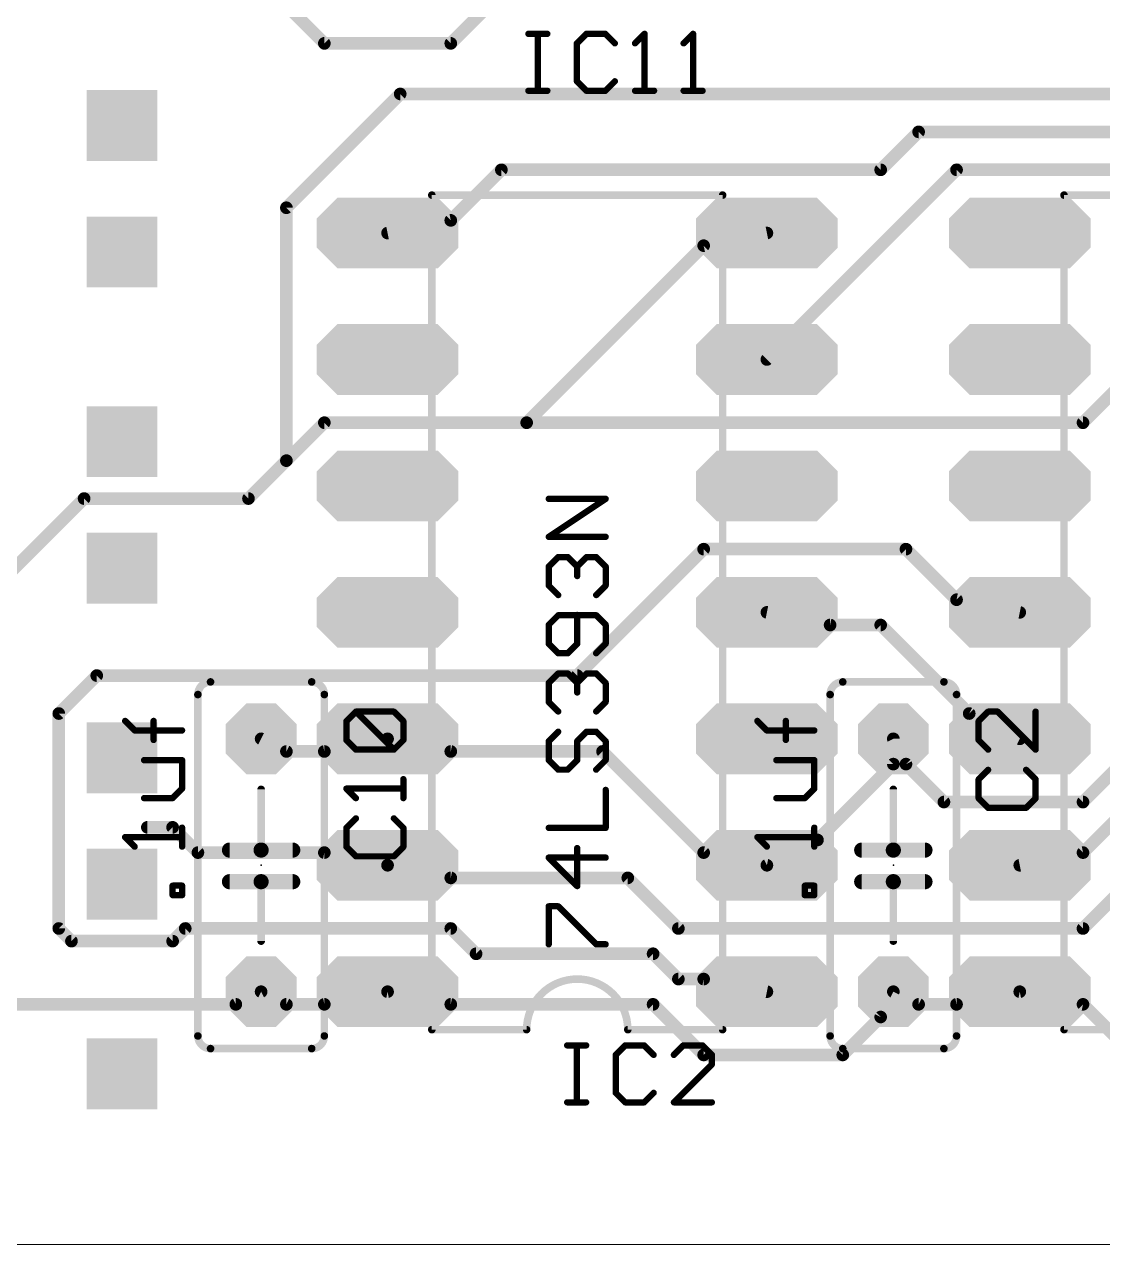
# Model space of a CAD drawing. Extents: x 0 to 127, y -4 to 62.
# Drawn here: x 23.18 to 44.84, y 0 to 24.51 of the extents above; entities that cross this region are included whole.
import ezdxf

# ---------------------------------------------------------------- set-up
doc = ezdxf.new("R2010")
doc.units = 0
for name, color, linetype in [('16', 172, 'CONTINUOUS'), ('17', 92, 'CONTINUOUS'), ('20', 7, 'CONTINUOUS'), ('21', 253, 'CONTINUOUS'), ('23', 7, 'CONTINUOUS'), ('25', 253, 'CONTINUOUS'), ('27', 253, 'CONTINUOUS')]:
    doc.layers.add(name, color=color, linetype=linetype)

# ---------------------------------------------------------------- blocks, each defined once
blk = doc.blocks.new('OCTAGONP')
at = {"const_width": 0.5}
blk.add_lwpolyline([(-0.25, -0.1036), (-0.25, 0.1036), (-0.1036, 0.25), (0.1036, 0.25), (0.25, 0.1036), (0.25, -0.1036), (0.1036, -0.25), (-0.1036, -0.25), (-0.25, -0.1036), (-0.25, 0.1036)], dxfattribs=at)
blk = doc.blocks.new('LONGP100')
at = {"const_width": 0.5}
blk.add_lwpolyline([(-0.75, -0.1036), (-0.75, 0.1036), (-0.6036, 0.25), (0.6036, 0.25), (0.75, 0.1036), (0.75, -0.1036), (0.6036, -0.25), (-0.6036, -0.25), (-0.75, -0.1036), (-0.75, 0.1036)], dxfattribs=at)
blk = doc.blocks.new('SQUAREP')
blk.add_solid([(-0.5, -0.5), (0.5, -0.5), (-0.5, 0.5), (0.5, 0.5)])

msp = doc.modelspace()

# ---------------------------------------------------------------- linework, layer by layer
at = {"layer": '16', "const_width": 0.254}
for points in [[(31.75, 24.13), (32.766, 25.146)], [(28.448, 24.892), (29.21, 24.13)], [(29.21, 24.13), (31.75, 24.13)], [(28.448, 20.828), (30.734, 23.114)], [(30.734, 23.114), (45.974, 23.114)], [(40.386, 21.59), (41.148, 22.352)], [(41.148, 22.352), (59.182, 22.352)], [(31.75, 20.574), (32.766, 21.59)], [(32.766, 21.59), (40.386, 21.59)], [(38.1, 17.78), (41.91, 21.59)], [(41.91, 21.59), (58.928, 21.59)], [(28.448, 15.748), (28.448, 20.828)], [(30.48, 20.32), (31.75, 20.574)], [(36.83, 20.066), (38.1, 20.32)], [(33.274, 16.51), (36.83, 20.066)], [(44.45, 16.51), (45.212, 17.272)], [(28.448, 15.748), (29.21, 16.51)], [(29.21, 16.51), (33.274, 16.51)], [(33.274, 16.51), (44.45, 16.51)], [(27.686, 14.986), (28.448, 15.748)], [(21.844, 12.446), (24.384, 14.986)], [(24.384, 14.986), (27.686, 14.986)], [(34.29, 11.43), (36.83, 13.97)], [(36.83, 13.97), (40.894, 13.97)], [(40.894, 13.97), (41.91, 12.954)], [(41.91, 12.954), (43.18, 12.7)], [(39.37, 12.446), (38.1, 12.7)], [(39.37, 12.446), (40.386, 12.446)], [(40.386, 12.446), (42.164, 10.668)], [(23.876, 10.668), (24.638, 11.43)], [(24.638, 11.43), (34.29, 11.43)], [(44.45, 7.874), (48.006, 11.43)], [(23.876, 6.35), (23.876, 10.668)], [(42.164, 10.668), (43.18, 10.16)], [(28.448, 9.906), (27.94, 10.16)], [(30.48, 10.16), (29.21, 9.906)], [(31.75, 9.906), (30.48, 10.16)], [(40.64, 10.16), (40.64, 9.652)], [(40.894, 9.652), (40.64, 10.16)], [(29.21, 9.906), (28.448, 9.906)], [(34.798, 9.906), (31.75, 9.906)], [(36.83, 7.874), (34.798, 9.906)], [(44.45, 6.35), (48.006, 9.906)], [(40.64, 9.652), (39.116, 8.128)], [(41.656, 8.89), (40.894, 9.652)], [(45.212, 9.652), (44.45, 8.89)], [(44.45, 8.89), (41.656, 8.89)], [(26.162, 8.382), (25.654, 8.382)], [(26.162, 8.382), (26.67, 7.874)], [(39.116, 8.128), (38.1, 7.62)], [(26.67, 7.874), (29.21, 7.874)], [(29.21, 7.874), (30.48, 7.62)], [(38.1, 7.62), (36.83, 7.874)], [(43.18, 7.62), (44.45, 7.874)], [(30.48, 7.62), (31.75, 7.366)], [(31.75, 7.366), (35.306, 7.366)], [(35.306, 7.366), (36.322, 6.35)], [(23.876, 6.35), (24.13, 6.096)], [(26.162, 6.096), (26.416, 6.35)], [(26.416, 6.35), (31.75, 6.35)], [(31.75, 6.35), (32.258, 5.842)], [(36.322, 6.35), (44.45, 6.35)], [(24.13, 6.096), (26.162, 6.096)], [(32.258, 5.842), (35.814, 5.842)], [(35.814, 5.842), (36.322, 5.334)], [(36.322, 5.334), (36.83, 5.334)], [(36.83, 5.334), (38.1, 5.08)], [(27.432, 4.826), (27.94, 5.08)], [(27.94, 5.08), (28.448, 4.826)], [(29.21, 4.826), (30.48, 5.08)], [(30.48, 5.08), (31.75, 4.826)], [(40.386, 4.572), (40.64, 5.08)], [(40.64, 5.08), (41.148, 4.826)], [(41.91, 4.826), (43.18, 5.08)], [(43.18, 5.08), (44.45, 4.826)], [(21.844, 4.826), (27.432, 4.826)], [(28.448, 4.826), (29.21, 4.826)], [(31.75, 4.826), (35.814, 4.826)], [(35.814, 4.826), (36.83, 3.81)], [(41.148, 4.826), (41.91, 4.826)], [(44.45, 4.826), (45.466, 3.81)], [(39.624, 3.81), (40.386, 4.572)], [(36.83, 3.81), (39.624, 3.81)]]:
    msp.add_lwpolyline(points, dxfattribs=at)
at = {"layer": '16', "const_width": 0.127}
for points in [[(29.21, 24.1935, 1), (29.21, 24.0665)], [(29.1651, 24.0851, 1), (29.2549, 24.1749)], [(31.7051, 24.1749, 1), (31.7949, 24.0851)], [(31.75, 24.0665, 1), (31.75, 24.1935)], [(30.734, 23.1775, 1), (30.734, 23.0505)], [(30.7789, 23.0691, 1), (30.6891, 23.1589)], [(41.148, 22.4155, 1), (41.148, 22.2885)], [(41.1929, 22.3071, 1), (41.1031, 22.3969)], [(32.766, 21.6535, 1), (32.766, 21.5265)], [(32.8109, 21.5451, 1), (32.7211, 21.6349)], [(40.3411, 21.6349, 1), (40.4309, 21.5451)], [(40.386, 21.5265, 1), (40.386, 21.6535)], [(41.91, 21.6535, 1), (41.91, 21.5265)], [(41.9549, 21.5451, 1), (41.8651, 21.6349)], [(28.5115, 20.828, 1), (28.3845, 20.828)], [(28.4031, 20.8729, 1), (28.4929, 20.7831)], [(31.7051, 20.6189, 1), (31.7949, 20.5291)], [(31.7625, 20.5117, 1), (31.7375, 20.6363)], [(30.4675, 20.3823, 1), (30.4925, 20.2577)], [(38.1125, 20.2577, 1), (38.0875, 20.3823)], [(36.8175, 20.1283, 1), (36.8425, 20.0037)], [(36.8749, 20.0211, 1), (36.7851, 20.1109)], [(38.0551, 17.8249, 1), (38.1449, 17.7351)], [(29.21, 16.5735, 1), (29.21, 16.4465)], [(29.2549, 16.4651, 1), (29.1651, 16.5549)], [(33.274, 16.5735, 1), (33.274, 16.4465)], [(33.2291, 16.5549, 1), (33.3189, 16.4651)], [(33.274, 16.4465, 1), (33.274, 16.5735)], [(44.4051, 16.5549, 1), (44.4949, 16.4651)], [(44.45, 16.4465, 1), (44.45, 16.5735)], [(28.4031, 15.7929, 1), (28.4929, 15.7031)], [(28.3845, 15.748, 1), (28.5115, 15.748)], [(28.4929, 15.7031, 1), (28.4031, 15.7929)], [(24.384, 15.0495, 1), (24.384, 14.9225)], [(24.4289, 14.9411, 1), (24.3391, 15.0309)], [(27.6411, 15.0309, 1), (27.7309, 14.9411)], [(27.686, 14.9225, 1), (27.686, 15.0495)], [(36.83, 14.0335, 1), (36.83, 13.9065)], [(36.8749, 13.9251, 1), (36.7851, 14.0149)], [(40.9389, 14.0149, 1), (40.8491, 13.9251)], [(40.894, 13.9065, 1), (40.894, 14.0335)], [(41.9225, 13.0163, 1), (41.8975, 12.8917)], [(41.8651, 12.9091, 1), (41.9549, 12.9989)], [(38.1125, 12.7623, 1), (38.0875, 12.6377)], [(43.1675, 12.6377, 1), (43.1925, 12.7623)], [(39.37, 12.5095, 1), (39.37, 12.3825)], [(39.3575, 12.3837, 1), (39.3825, 12.5083)], [(40.4309, 12.4909, 1), (40.3411, 12.4011)], [(40.386, 12.3825, 1), (40.386, 12.5095)], [(24.638, 11.4935, 1), (24.638, 11.3665)], [(24.6829, 11.3851, 1), (24.5931, 11.4749)], [(34.2451, 11.4749, 1), (34.3349, 11.3851)], [(34.29, 11.3665, 1), (34.29, 11.4935)], [(23.9395, 10.668, 1), (23.8125, 10.668)], [(42.1924, 10.7248, 1), (42.1356, 10.6112)], [(23.8311, 10.7129, 1), (23.9209, 10.6231)], [(42.1191, 10.6231, 1), (42.2089, 10.7129)], [(27.9684, 10.2168, 1), (27.9116, 10.1032)], [(30.4925, 10.2223, 1), (30.4675, 10.0977)], [(30.4925, 10.0977, 1), (30.4675, 10.2223)], [(40.7035, 10.16, 1), (40.5765, 10.16)], [(40.6968, 10.1884, 1), (40.5832, 10.1316)], [(43.1516, 10.1032, 1), (43.2084, 10.2168)], [(28.448, 9.9695, 1), (28.448, 9.8425)], [(28.4196, 9.8492, 1), (28.4764, 9.9628)], [(29.1975, 9.9683, 1), (29.2225, 9.8437)], [(29.21, 9.8425, 1), (29.21, 9.9695)], [(31.75, 9.9695, 1), (31.75, 9.8425)], [(31.7375, 9.8437, 1), (31.7625, 9.9683)], [(34.8429, 9.9509, 1), (34.7531, 9.8611)], [(34.798, 9.8425, 1), (34.798, 9.9695)], [(40.5765, 9.652, 1), (40.7035, 9.652)], [(40.6849, 9.6071, 1), (40.5951, 9.6969)], [(40.9389, 9.6969, 1), (40.8491, 9.6071)], [(40.8372, 9.6236, 1), (40.9508, 9.6804)], [(41.656, 8.9535, 1), (41.656, 8.8265)], [(41.6111, 8.8451, 1), (41.7009, 8.9349)], [(44.4051, 8.9349, 1), (44.4949, 8.8451)], [(44.45, 8.8265, 1), (44.45, 8.9535)], [(25.654, 8.4455, 1), (25.654, 8.3185)], [(26.2069, 8.4269, 1), (26.1171, 8.3371)], [(26.162, 8.3185, 1), (26.162, 8.4455)], [(39.0711, 8.1729, 1), (39.1609, 8.0831)], [(39.1444, 8.0712, 1), (39.0876, 8.1848)], [(26.67, 7.9375, 1), (26.67, 7.8105)], [(26.6251, 7.8291, 1), (26.7149, 7.9189)], [(29.2225, 7.9363, 1), (29.1975, 7.8117)], [(29.21, 7.8105, 1), (29.21, 7.9375)], [(36.8425, 7.9363, 1), (36.8175, 7.8117)], [(36.7851, 7.8291, 1), (36.8749, 7.9189)], [(44.4051, 7.9189, 1), (44.4949, 7.8291)], [(44.4625, 7.8117, 1), (44.4375, 7.9363)], [(30.4925, 7.6823, 1), (30.4675, 7.5577)], [(30.4675, 7.5577, 1), (30.4925, 7.6823)], [(38.0716, 7.6768, 1), (38.1284, 7.5632)], [(38.0875, 7.5577, 1), (38.1125, 7.6823)], [(43.1675, 7.6823, 1), (43.1925, 7.5577)], [(31.75, 7.4295, 1), (31.75, 7.3025)], [(31.7375, 7.3037, 1), (31.7625, 7.4283)], [(35.3509, 7.4109, 1), (35.2611, 7.3211)], [(35.306, 7.3025, 1), (35.306, 7.4295)], [(23.9209, 6.3949, 1), (23.8311, 6.3051)], [(23.8125, 6.35, 1), (23.9395, 6.35)], [(26.416, 6.4135, 1), (26.416, 6.2865)], [(26.4609, 6.3051, 1), (26.3711, 6.3949)], [(31.7949, 6.3949, 1), (31.7051, 6.3051)], [(31.75, 6.2865, 1), (31.75, 6.4135)], [(36.322, 6.4135, 1), (36.322, 6.2865)], [(36.2771, 6.3051, 1), (36.3669, 6.3949)], [(44.4051, 6.3949, 1), (44.4949, 6.3051)], [(44.45, 6.2865, 1), (44.45, 6.4135)], [(24.13, 6.1595, 1), (24.13, 6.0325)], [(24.0851, 6.0511, 1), (24.1749, 6.1409)], [(26.1171, 6.1409, 1), (26.2069, 6.0511)], [(26.162, 6.0325, 1), (26.162, 6.1595)], [(32.258, 5.9055, 1), (32.258, 5.7785)], [(32.2131, 5.7971, 1), (32.3029, 5.8869)], [(35.8589, 5.8869, 1), (35.7691, 5.7971)], [(35.814, 5.7785, 1), (35.814, 5.9055)], [(36.322, 5.3975, 1), (36.322, 5.2705)], [(36.2771, 5.2891, 1), (36.3669, 5.3789)], [(36.8425, 5.3963, 1), (36.8175, 5.2717)], [(36.83, 5.2705, 1), (36.83, 5.3975)], [(27.9684, 5.1368, 1), (27.9116, 5.0232)], [(27.9684, 5.0232, 1), (27.9116, 5.1368)], [(30.4925, 5.1423, 1), (30.4675, 5.0177)], [(30.4925, 5.0177, 1), (30.4675, 5.1423)], [(38.0875, 5.0177, 1), (38.1125, 5.1423)], [(40.6684, 5.1368, 1), (40.6116, 5.0232)], [(40.6968, 5.0516, 1), (40.5832, 5.1084)], [(43.1925, 5.1423, 1), (43.1675, 5.0177)], [(43.1925, 5.0177, 1), (43.1675, 5.1423)], [(27.4036, 4.8828, 1), (27.4604, 4.7692)], [(27.432, 4.7625, 1), (27.432, 4.8895)], [(28.448, 4.8895, 1), (28.448, 4.7625)], [(28.4196, 4.7692, 1), (28.4764, 4.8828)], [(29.1975, 4.8883, 1), (29.2225, 4.7637)], [(29.21, 4.7625, 1), (29.21, 4.8895)], [(31.75, 4.8895, 1), (31.75, 4.7625)], [(31.7375, 4.7637, 1), (31.7625, 4.8883)], [(35.8589, 4.8709, 1), (35.7691, 4.7811)], [(35.814, 4.7625, 1), (35.814, 4.8895)], [(41.148, 4.8895, 1), (41.148, 4.7625)], [(41.1196, 4.7692, 1), (41.1764, 4.8828)], [(41.8975, 4.8883, 1), (41.9225, 4.7637)], [(41.91, 4.7625, 1), (41.91, 4.8895)], [(44.4949, 4.8709, 1), (44.4051, 4.7811)], [(44.4375, 4.7637, 1), (44.4625, 4.8883)], [(40.3292, 4.6004, 1), (40.4428, 4.5436)], [(40.4309, 4.5271, 1), (40.3411, 4.6169)], [(36.83, 3.8735, 1), (36.83, 3.7465)], [(39.624, 3.7465, 1), (39.624, 3.8735)], [(36.7851, 3.7651, 1), (36.8749, 3.8549)], [(39.5791, 3.8549, 1), (39.6689, 3.7651)]]:
    msp.add_lwpolyline(points, format="xyb", dxfattribs=at)
at = {"layer": '20'}
msp.add_line((17.653, 0), (126.985, 0.038), dxfattribs=at)
at = {"layer": '21'}
for points, const_width in [([(31.369, 21.082), (31.369, 4.318)], 0.1524), ([(31.369, 21.082), (37.211, 21.082)], 0.1524), ([(37.211, 4.318), (37.211, 21.082)], 0.1524), ([(44.069, 21.082), (44.069, 4.318)], 0.1524), ([(44.069, 21.082), (49.911, 21.082)], 0.1524), ([(28.956, 11.303), (26.924, 11.303)], 0.1524), ([(41.656, 11.303), (39.624, 11.303)], 0.1524), ([(26.67, 11.049), (26.67, 4.191)], 0.1524), ([(29.21, 4.191), (29.21, 11.049)], 0.1524), ([(39.37, 11.049), (39.37, 4.191)], 0.1524), ([(41.91, 4.191), (41.91, 11.049)], 0.1524), ([(27.94, 7.9248), (27.94, 9.144)], 0.1524), ([(40.64, 7.9248), (40.64, 9.144)], 0.1524), ([(27.94, 7.9248), (27.305, 7.9248)], 0.3048), ([(28.575, 7.9248), (27.94, 7.9248)], 0.3048), ([(40.64, 7.9248), (40.005, 7.9248)], 0.3048), ([(41.275, 7.9248), (40.64, 7.9248)], 0.3048), ([(27.94, 7.2898), (27.305, 7.2898)], 0.3048), ([(28.575, 7.2898), (27.94, 7.2898)], 0.3048), ([(27.94, 7.2898), (27.94, 6.096)], 0.1524), ([(40.64, 7.2898), (40.005, 7.2898)], 0.3048), ([(41.275, 7.2898), (40.64, 7.2898)], 0.3048), ([(40.64, 7.2898), (40.64, 6.096)], 0.1524), ([(31.369, 4.318), (33.274, 4.318)], 0.1524), ([(37.211, 4.318), (35.306, 4.318)], 0.1524), ([(44.069, 4.318), (45.974, 4.318)], 0.1524), ([(26.924, 3.937), (28.956, 3.937)], 0.1524), ([(39.624, 3.937), (41.656, 3.937)], 0.1524)]:
    msp.add_lwpolyline(points, dxfattribs=dict(at, const_width=const_width))
for points, const_width in [([(31.4071, 21.082, 1), (31.3309, 21.082)], 0.0762), ([(31.369, 21.1201, 1), (31.369, 21.0439)], 0.0762), ([(37.2491, 21.082, 1), (37.1729, 21.082)], 0.0762), ([(37.211, 21.0439, 1), (37.211, 21.1201)], 0.0762), ([(44.1071, 21.082, 1), (44.0309, 21.082)], 0.0762), ([(44.069, 21.1201, 1), (44.069, 21.0439)], 0.0762), ([(26.924, 11.303, 0.4142), (26.67, 11.049)], 0.1524), ([(26.924, 11.3411, 1), (26.924, 11.2649)], 0.0762), ([(26.924, 11.2649, 1), (26.924, 11.3411)], 0.0762), ([(29.21, 11.049, 0.4142), (28.956, 11.303)], 0.1524), ([(28.956, 11.3411, 1), (28.956, 11.2649)], 0.0762), ([(28.956, 11.2649, 1), (28.956, 11.3411)], 0.0762), ([(39.624, 11.303, 0.4142), (39.37, 11.049)], 0.1524), ([(39.624, 11.3411, 1), (39.624, 11.2649)], 0.0762), ([(39.624, 11.2649, 1), (39.624, 11.3411)], 0.0762), ([(41.91, 11.049, 0.4142), (41.656, 11.303)], 0.1524), ([(41.656, 11.3411, 1), (41.656, 11.2649)], 0.0762), ([(41.656, 11.2649, 1), (41.656, 11.3411)], 0.0762), ([(26.7081, 11.049, 1), (26.6319, 11.049)], 0.0762), ([(26.6319, 11.049, 1), (26.7081, 11.049)], 0.0762), ([(29.2481, 11.049, 1), (29.1719, 11.049)], 0.0762), ([(29.1719, 11.049, 1), (29.2481, 11.049)], 0.0762), ([(39.4081, 11.049, 1), (39.3319, 11.049)], 0.0762), ([(39.3319, 11.049, 1), (39.4081, 11.049)], 0.0762), ([(41.9481, 11.049, 1), (41.8719, 11.049)], 0.0762), ([(41.8719, 11.049, 1), (41.9481, 11.049)], 0.0762), ([(27.9781, 9.144, 1), (27.9019, 9.144)], 0.0762), ([(40.6781, 9.144, 1), (40.6019, 9.144)], 0.0762), ([(27.305, 8.001, 1), (27.305, 7.8486)], 0.1524), ([(27.94, 8.001, 1), (27.94, 7.8486)], 0.1524), ([(27.94, 7.8486, 1), (27.94, 8.001)], 0.1524), ([(27.9019, 7.9248, 1), (27.9781, 7.9248)], 0.0762), ([(28.575, 7.8486, 1), (28.575, 8.001)], 0.1524), ([(40.005, 8.001, 1), (40.005, 7.8486)], 0.1524), ([(40.64, 8.001, 1), (40.64, 7.8486)], 0.1524), ([(40.64, 7.8486, 1), (40.64, 8.001)], 0.1524), ([(40.6019, 7.9248, 1), (40.6781, 7.9248)], 0.0762), ([(41.275, 7.8486, 1), (41.275, 8.001)], 0.1524), ([(27.305, 7.366, 1), (27.305, 7.2136)], 0.1524), ([(27.94, 7.366, 1), (27.94, 7.2136)], 0.1524), ([(27.94, 7.2136, 1), (27.94, 7.366)], 0.1524), ([(27.9781, 7.2898, 1), (27.9019, 7.2898)], 0.0762), ([(28.575, 7.2136, 1), (28.575, 7.366)], 0.1524), ([(40.005, 7.366, 1), (40.005, 7.2136)], 0.1524), ([(40.64, 7.366, 1), (40.64, 7.2136)], 0.1524), ([(40.64, 7.2136, 1), (40.64, 7.366)], 0.1524), ([(40.6781, 7.2898, 1), (40.6019, 7.2898)], 0.0762), ([(41.275, 7.2136, 1), (41.275, 7.366)], 0.1524), ([(27.9019, 6.096, 1), (27.9781, 6.096)], 0.0762), ([(40.6019, 6.096, 1), (40.6781, 6.096)], 0.0762), ([(35.306, 4.318, 1), (33.274, 4.318)], 0.1524), ([(26.67, 4.191, 0.4142), (26.924, 3.937)], 0.1524), ([(26.7081, 4.191, 1), (26.6319, 4.191)], 0.0762), ([(26.6319, 4.191, 1), (26.7081, 4.191)], 0.0762), ([(28.956, 3.937, 0.4142), (29.21, 4.191)], 0.1524), ([(29.2481, 4.191, 1), (29.1719, 4.191)], 0.0762), ([(29.1719, 4.191, 1), (29.2481, 4.191)], 0.0762), ([(31.369, 4.3561, 1), (31.369, 4.2799)], 0.0762), ([(31.3309, 4.318, 1), (31.4071, 4.318)], 0.0762), ([(33.2359, 4.318, 1), (33.3121, 4.318)], 0.0762), ([(33.274, 4.2799, 1), (33.274, 4.3561)], 0.0762), ([(35.306, 4.3561, 1), (35.306, 4.2799)], 0.0762), ([(35.2679, 4.318, 1), (35.3441, 4.318)], 0.0762), ([(37.1729, 4.318, 1), (37.2491, 4.318)], 0.0762), ([(37.211, 4.2799, 1), (37.211, 4.3561)], 0.0762), ([(39.37, 4.191, 0.4142), (39.624, 3.937)], 0.1524), ([(39.4081, 4.191, 1), (39.3319, 4.191)], 0.0762), ([(39.3319, 4.191, 1), (39.4081, 4.191)], 0.0762), ([(41.656, 3.937, 0.4142), (41.91, 4.191)], 0.1524), ([(41.9481, 4.191, 1), (41.8719, 4.191)], 0.0762), ([(41.8719, 4.191, 1), (41.9481, 4.191)], 0.0762), ([(44.069, 4.3561, 1), (44.069, 4.2799)], 0.0762), ([(44.0309, 4.318, 1), (44.1071, 4.318)], 0.0762), ([(26.924, 3.9751, 1), (26.924, 3.8989)], 0.0762), ([(26.924, 3.8989, 1), (26.924, 3.9751)], 0.0762), ([(28.956, 3.9751, 1), (28.956, 3.8989)], 0.0762), ([(28.956, 3.8989, 1), (28.956, 3.9751)], 0.0762), ([(39.624, 3.9751, 1), (39.624, 3.8989)], 0.0762), ([(39.624, 3.8989, 1), (39.624, 3.9751)], 0.0762), ([(41.656, 3.9751, 1), (41.656, 3.8989)], 0.0762), ([(41.656, 3.8989, 1), (41.656, 3.9751)], 0.0762)]:
    msp.add_lwpolyline(points, format="xyb", dxfattribs=dict(at, const_width=const_width))
at = {"layer": '23'}
for p in [(34.29, 12.7), (27.94, 7.62), (40.64, 7.62)]:
    msp.add_point(p, dxfattribs=at)
at = {"layer": '25', "const_width": 0.127}
for points in [[(33.3087, 24.3214), (33.69, 24.3214)], [(33.4993, 23.1775), (33.4993, 24.3214)], [(34.4737, 24.3214), (34.2831, 24.1308)], [(34.855, 24.3214), (34.4737, 24.3214)], [(35.0457, 24.1308), (34.855, 24.3214)], [(35.4524, 24.1308), (35.643, 24.3214)], [(35.643, 24.3214), (35.643, 23.1775)], [(36.4268, 24.1308), (36.6174, 24.3214)], [(36.6174, 24.3214), (36.6174, 23.1775)], [(34.2831, 24.1308), (34.2831, 23.3681)], [(34.2831, 23.3681), (34.4737, 23.1775)], [(34.855, 23.1775), (35.0457, 23.3681)], [(33.3087, 23.1775), (33.69, 23.1775)], [(34.4737, 23.1775), (34.855, 23.1775)], [(35.4524, 23.1775), (35.8337, 23.1775)], [(36.4268, 23.1775), (36.8081, 23.1775)], [(29.6536, 10.5149), (29.8442, 10.7056)], [(29.6536, 10.1336), (29.6536, 10.5149)], [(29.8442, 10.7056), (30.6069, 10.7056)], [(30.6069, 9.943), (29.8442, 10.7056)], [(30.6069, 10.7056), (30.7975, 10.5149)], [(30.7975, 10.5149), (30.7975, 10.1336)], [(42.5442, 10.7057), (42.3536, 10.515)], [(42.3536, 10.515), (42.3536, 10.1337)], [(42.7349, 10.7057), (42.5442, 10.7057)], [(43.4975, 9.9431), (42.7349, 10.7057)], [(43.4975, 10.7057), (43.4975, 9.9431)], [(29.8442, 9.943), (29.6536, 10.1336)], [(30.7975, 10.1336), (30.6069, 9.943)], [(42.3536, 10.1337), (42.5442, 9.9431)], [(30.6069, 9.943), (29.8442, 9.943)], [(42.5442, 9.5364), (42.3536, 9.3457)], [(43.4975, 9.3457), (43.3069, 9.5364)], [(30.7975, 8.9686), (30.7975, 9.3499)], [(42.3536, 9.3457), (42.3536, 8.9644)], [(43.4975, 8.9644), (43.4975, 9.3457)], [(29.8442, 8.9686), (29.6536, 9.1592)], [(29.6536, 9.1592), (30.7975, 9.1592)], [(42.3536, 8.9644), (42.5442, 8.7738)], [(42.5442, 8.7738), (43.3069, 8.7738)], [(43.3069, 8.7738), (43.4975, 8.9644)], [(29.8442, 8.5619), (29.6536, 8.3712)], [(30.7975, 8.3712), (30.6069, 8.5619)], [(29.6536, 8.3712), (29.6536, 7.9899)], [(30.7975, 7.9899), (30.7975, 8.3712)], [(29.6536, 7.9899), (29.8442, 7.7993)], [(29.8442, 7.7993), (30.6069, 7.7993)], [(30.6069, 7.7993), (30.7975, 7.9899)], [(34.0883, 4.0014), (34.4696, 4.0014)], [(34.2789, 2.8575), (34.2789, 4.0014)], [(35.2533, 4.0014), (35.0627, 3.8108)], [(35.6346, 4.0014), (35.2533, 4.0014)], [(35.8253, 3.8108), (35.6346, 4.0014)], [(36.4226, 4.0014), (36.232, 3.8108)], [(36.8039, 4.0014), (36.4226, 4.0014)], [(36.9946, 3.8108), (36.8039, 4.0014)], [(35.0627, 3.8108), (35.0627, 3.0481)], [(36.232, 2.8575), (36.9946, 3.6201)], [(36.9946, 3.6201), (36.9946, 3.8108)], [(35.0627, 3.0481), (35.2533, 2.8575)], [(35.6346, 2.8575), (35.8253, 3.0481)], [(34.0883, 2.8575), (34.4696, 2.8575)], [(35.2533, 2.8575), (35.6346, 2.8575)], [(36.9946, 2.8575), (36.232, 2.8575)]]:
    msp.add_lwpolyline(points, dxfattribs=at)
at = {"layer": '25', "const_width": 0.0635}
for points in [[(33.3087, 24.3531, 1), (33.3087, 24.2897)], [(33.5311, 24.3214, 1), (33.4675, 24.3214)], [(33.69, 24.2897, 1), (33.69, 24.3531)], [(34.4737, 24.3531, 1), (34.4737, 24.2897)], [(34.4962, 24.2989, 1), (34.4512, 24.3439)], [(34.8774, 24.3439, 1), (34.8326, 24.2989)], [(34.855, 24.2897, 1), (34.855, 24.3531)], [(35.6748, 24.3214, 1), (35.6112, 24.3214)], [(35.6655, 24.2989, 1), (35.6205, 24.3439)], [(36.6492, 24.3214, 1), (36.5857, 24.3214)], [(36.6399, 24.2989, 1), (36.5949, 24.3439)], [(34.2606, 24.1533, 1), (34.3056, 24.1083)], [(34.3149, 24.1308, 1), (34.2514, 24.1308)], [(35.0233, 24.1083, 1), (35.0681, 24.1533)], [(35.4299, 24.1533, 1), (35.4749, 24.1083)], [(36.4043, 24.1533, 1), (36.4493, 24.1083)], [(34.3056, 23.3906, 1), (34.2606, 23.3456)], [(34.2514, 23.3681, 1), (34.3149, 23.3681)], [(35.0681, 23.3456, 1), (35.0233, 23.3906)], [(33.3087, 23.2093, 1), (33.3087, 23.1458)], [(33.4675, 23.1775, 1), (33.5311, 23.1775)], [(33.69, 23.1458, 1), (33.69, 23.2093)], [(34.4737, 23.2093, 1), (34.4737, 23.1458)], [(34.4512, 23.155, 1), (34.4962, 23.2)], [(34.8326, 23.2, 1), (34.8774, 23.155)], [(34.855, 23.1458, 1), (34.855, 23.2093)], [(35.4524, 23.2093, 1), (35.4524, 23.1458)], [(35.6112, 23.1775, 1), (35.6748, 23.1775)], [(35.8337, 23.1458, 1), (35.8337, 23.2093)], [(36.4268, 23.2093, 1), (36.4268, 23.1458)], [(36.5857, 23.1775, 1), (36.6492, 23.1775)], [(36.8081, 23.1458, 1), (36.8081, 23.2093)], [(29.6854, 10.5149, 1), (29.6219, 10.5149)], [(29.6311, 10.5373, 1), (29.6761, 10.4925)], [(29.8442, 10.7374, 1), (29.8442, 10.6739)], [(29.8666, 10.7281, 1), (29.8218, 10.6831)], [(29.8667, 10.6832, 1), (29.8217, 10.728)], [(30.6294, 10.728, 1), (30.5844, 10.6832)], [(30.6069, 10.6739, 1), (30.6069, 10.7374)], [(30.8293, 10.5149, 1), (30.7658, 10.5149)], [(30.775, 10.4925, 1), (30.82, 10.5373)], [(42.3854, 10.515, 1), (42.3218, 10.515)], [(42.3311, 10.5374, 1), (42.3761, 10.4926)], [(42.5442, 10.7375, 1), (42.5442, 10.674)], [(42.5667, 10.6833, 1), (42.5217, 10.7281)], [(42.7574, 10.7282, 1), (42.7124, 10.6832)], [(42.7349, 10.674, 1), (42.7349, 10.7375)], [(43.5293, 10.7057, 1), (43.4658, 10.7057)], [(29.6761, 10.1561, 1), (29.6311, 10.1111)], [(29.6219, 10.1336, 1), (29.6854, 10.1336)], [(30.7658, 10.1336, 1), (30.8293, 10.1336)], [(30.82, 10.1111, 1), (30.775, 10.1561)], [(42.3761, 10.1562, 1), (42.3311, 10.1112)], [(42.3218, 10.1337, 1), (42.3854, 10.1337)], [(29.8442, 9.9748, 1), (29.8442, 9.9112)], [(29.8217, 9.9205, 1), (29.8667, 9.9655)], [(30.5844, 9.9655, 1), (30.6294, 9.9205)], [(30.5845, 9.9205, 1), (30.6293, 9.9655)], [(30.6069, 9.9112, 1), (30.6069, 9.9748)], [(42.5217, 9.9206, 1), (42.5667, 9.9656)], [(43.4658, 9.9431, 1), (43.5293, 9.9431)], [(43.475, 9.9206, 1), (43.52, 9.9656)], [(42.5667, 9.514, 1), (42.5217, 9.5588)], [(43.3294, 9.5588, 1), (43.2844, 9.514)], [(30.8293, 9.3499, 1), (30.7658, 9.3499)], [(42.3854, 9.3457, 1), (42.3218, 9.3457)], [(42.3311, 9.3681, 1), (42.3761, 9.3233)], [(43.5293, 9.3457, 1), (43.4658, 9.3457)], [(43.475, 9.3233, 1), (43.52, 9.3681)], [(29.6761, 9.1817, 1), (29.6311, 9.1367)], [(29.6536, 9.191, 1), (29.6536, 9.1274)], [(30.7975, 9.1274, 1), (30.7975, 9.191)], [(29.8217, 8.9461, 1), (29.8667, 8.9911)], [(30.7658, 8.9686, 1), (30.8293, 8.9686)], [(42.3761, 8.9869, 1), (42.3311, 8.9419)], [(42.3218, 8.9644, 1), (42.3854, 8.9644)], [(42.5442, 8.8056, 1), (42.5442, 8.742)], [(42.5217, 8.7513, 1), (42.5667, 8.7963)], [(43.2844, 8.7963, 1), (43.3294, 8.7513)], [(43.3069, 8.742, 1), (43.3069, 8.8056)], [(43.4658, 8.9644, 1), (43.5293, 8.9644)], [(43.52, 8.9419, 1), (43.475, 8.9869)], [(29.8667, 8.5395, 1), (29.8217, 8.5843)], [(30.6294, 8.5843, 1), (30.5844, 8.5395)], [(29.6854, 8.3712, 1), (29.6219, 8.3712)], [(29.6311, 8.3936, 1), (29.6761, 8.3488)], [(30.8293, 8.3712, 1), (30.7658, 8.3712)], [(30.775, 8.3488, 1), (30.82, 8.3936)], [(29.6761, 8.0124, 1), (29.6311, 7.9674)], [(29.6219, 7.9899, 1), (29.6854, 7.9899)], [(29.8442, 7.8311, 1), (29.8442, 7.7676)], [(29.8217, 7.7768, 1), (29.8667, 7.8218)], [(30.5844, 7.8218, 1), (30.6294, 7.7768)], [(30.6069, 7.7676, 1), (30.6069, 7.8311)], [(30.7658, 7.9899, 1), (30.8293, 7.9899)], [(30.82, 7.9674, 1), (30.775, 8.0124)], [(34.0883, 4.0332, 1), (34.0883, 3.9697)], [(34.3107, 4.0014, 1), (34.2471, 4.0014)], [(34.4696, 3.9697, 1), (34.4696, 4.0332)], [(35.2533, 4.0332, 1), (35.2533, 3.9697)], [(35.2758, 3.9789, 1), (35.2308, 4.0239)], [(35.657, 4.0239, 1), (35.6122, 3.9789)], [(35.6346, 3.9697, 1), (35.6346, 4.0332)], [(36.4226, 4.0332, 1), (36.4226, 3.9697)], [(36.4451, 3.9789, 1), (36.4001, 4.0239)], [(36.8263, 4.0239, 1), (36.7815, 3.9789)], [(36.8039, 3.9697, 1), (36.8039, 4.0332)], [(35.0402, 3.8333, 1), (35.0852, 3.7883)], [(35.0945, 3.8108, 1), (35.0309, 3.8108)], [(35.8029, 3.7883, 1), (35.8477, 3.8333)], [(36.2095, 3.8333, 1), (36.2545, 3.7883)], [(37.0264, 3.8108, 1), (36.9628, 3.8108)], [(37.0171, 3.5976, 1), (36.9721, 3.6426)], [(36.9722, 3.7883, 1), (37.017, 3.8333)], [(36.9628, 3.6201, 1), (37.0264, 3.6201)], [(35.0852, 3.0706, 1), (35.0402, 3.0256)], [(35.0309, 3.0481, 1), (35.0945, 3.0481)], [(35.8477, 3.0256, 1), (35.8029, 3.0706)], [(34.0883, 2.8893, 1), (34.0883, 2.8257)], [(34.2471, 2.8575, 1), (34.3107, 2.8575)], [(34.4696, 2.8257, 1), (34.4696, 2.8893)], [(35.2533, 2.8893, 1), (35.2533, 2.8257)], [(35.2308, 2.835, 1), (35.2758, 2.88)], [(35.6122, 2.88, 1), (35.657, 2.835)], [(35.6346, 2.8257, 1), (35.6346, 2.8893)], [(36.232, 2.8893, 1), (36.232, 2.8257)], [(36.2095, 2.88, 1), (36.2545, 2.835)], [(36.9946, 2.8257, 1), (36.9946, 2.8893)]]:
    msp.add_lwpolyline(points, format="xyb", dxfattribs=at)
at = {"layer": '27', "const_width": 0.0635}
for points in [[(33.7176, 15.012, 1), (33.7176, 14.9484)], [(34.8791, 14.9538, 1), (34.8439, 15.0066)], [(34.8615, 14.9484, 1), (34.8615, 15.012)], [(33.7176, 14.2494, 1), (33.7176, 14.1859)], [(33.7, 14.244, 1), (33.7352, 14.1912)], [(34.8615, 14.1859, 1), (34.8615, 14.2494)], [(33.9082, 13.8427, 1), (33.9082, 13.7792)], [(33.9307, 13.7885, 1), (33.8857, 13.8333)], [(34.1214, 13.8334, 1), (34.0764, 13.7884)], [(34.0989, 13.7792, 1), (34.0989, 13.8427)], [(34.4802, 13.8427, 1), (34.4802, 13.7792)], [(34.5027, 13.7885, 1), (34.4577, 13.8333)], [(34.6934, 13.8333, 1), (34.6484, 13.7885)], [(34.6709, 13.7792, 1), (34.6709, 13.8427)], [(33.7494, 13.6202, 1), (33.6859, 13.6202)], [(33.6951, 13.6426, 1), (33.7401, 13.5978)], [(34.3214, 13.6202, 1), (34.2578, 13.6202)], [(34.2671, 13.6426, 1), (34.3121, 13.5978)], [(34.2671, 13.5977, 1), (34.3121, 13.6427)], [(34.8933, 13.6202, 1), (34.8297, 13.6202)], [(34.839, 13.5978, 1), (34.884, 13.6426)], [(33.7401, 13.2614, 1), (33.6951, 13.2164)], [(33.6859, 13.2389, 1), (33.7494, 13.2389)], [(34.2578, 13.4296, 1), (34.3214, 13.4296)], [(34.8297, 13.2389, 1), (34.8933, 13.2389)], [(34.884, 13.2164, 1), (34.839, 13.2614)], [(33.8857, 13.0258, 1), (33.9307, 13.0708)], [(34.6484, 13.0708, 1), (34.6934, 13.0258)], [(33.7494, 12.4509, 1), (33.6859, 12.4509)], [(33.6951, 12.4733, 1), (33.7401, 12.4285)], [(33.9082, 12.6734, 1), (33.9082, 12.6099)], [(33.9307, 12.6192, 1), (33.8857, 12.664)], [(34.3214, 12.6416, 1), (34.2578, 12.6416)], [(34.6934, 12.664, 1), (34.6484, 12.6192)], [(34.6709, 12.6099, 1), (34.6709, 12.6734)], [(34.8933, 12.4509, 1), (34.8297, 12.4509)], [(34.839, 12.4285, 1), (34.884, 12.4733)], [(33.7401, 12.0921, 1), (33.6951, 12.0471)], [(33.6859, 12.0696, 1), (33.7494, 12.0696)], [(34.2578, 12.0696, 1), (34.3214, 12.0696)], [(34.312, 12.0471, 1), (34.2672, 12.0921)], [(34.8297, 12.0696, 1), (34.8933, 12.0696)], [(34.884, 12.0471, 1), (34.839, 12.0921)], [(33.9082, 11.9108, 1), (33.9082, 11.8473)], [(33.8857, 11.8565, 1), (33.9307, 11.9015)], [(34.0765, 11.9015, 1), (34.1213, 11.8565)], [(34.0989, 11.8473, 1), (34.0989, 11.9108)], [(34.6484, 11.9015, 1), (34.6934, 11.8565)], [(33.9082, 11.5041, 1), (33.9082, 11.4406)], [(33.9307, 11.4499, 1), (33.8857, 11.4947)], [(34.1214, 11.4948, 1), (34.0764, 11.4498)], [(34.0989, 11.4406, 1), (34.0989, 11.5041)], [(34.4802, 11.5041, 1), (34.4802, 11.4406)], [(34.5027, 11.4499, 1), (34.4577, 11.4947)], [(34.6934, 11.4947, 1), (34.6484, 11.4499)], [(34.6709, 11.4406, 1), (34.6709, 11.5041)], [(33.7494, 11.2816, 1), (33.6859, 11.2816)], [(33.6951, 11.304, 1), (33.7401, 11.2592)], [(34.3214, 11.2816, 1), (34.2578, 11.2816)], [(34.2671, 11.304, 1), (34.3121, 11.2592)], [(34.2671, 11.2591, 1), (34.3121, 11.3041)], [(34.8933, 11.2816, 1), (34.8297, 11.2816)], [(34.839, 11.2592, 1), (34.884, 11.304)], [(34.2578, 11.091, 1), (34.3214, 11.091)], [(33.7401, 10.9228, 1), (33.6951, 10.8778)], [(33.6859, 10.9003, 1), (33.7494, 10.9003)], [(34.8297, 10.9003, 1), (34.8933, 10.9003)], [(34.884, 10.8778, 1), (34.839, 10.9228)], [(25.2311, 10.5415, 1), (25.1861, 10.4967)], [(25.8123, 10.5191, 1), (25.7489, 10.5191)], [(33.8857, 10.6872, 1), (33.9307, 10.7322)], [(34.6484, 10.7322, 1), (34.6934, 10.6872)], [(37.9311, 10.5415, 1), (37.8861, 10.4967)], [(38.5124, 10.5191, 1), (38.4489, 10.5191)], [(25.3992, 10.3602, 1), (25.3992, 10.2967)], [(25.3767, 10.306, 1), (25.4217, 10.3508)], [(26.3525, 10.2967, 1), (26.3525, 10.3602)], [(33.9307, 10.2806, 1), (33.8857, 10.3254)], [(34.4802, 10.3348, 1), (34.4802, 10.2713)], [(34.5027, 10.2806, 1), (34.4577, 10.3254)], [(34.6934, 10.3254, 1), (34.6484, 10.2806)], [(34.6709, 10.2713, 1), (34.6709, 10.3348)], [(38.0992, 10.3602, 1), (38.0992, 10.2967)], [(38.0767, 10.306, 1), (38.1217, 10.3508)], [(39.0525, 10.2967, 1), (39.0525, 10.3602)], [(25.7489, 10.1378, 1), (25.8123, 10.1378)], [(33.7494, 10.1123, 1), (33.6859, 10.1123)], [(33.6951, 10.1347, 1), (33.7401, 10.0899)], [(34.3214, 10.1123, 1), (34.2578, 10.1123)], [(34.2671, 10.1347, 1), (34.3121, 10.0899)], [(34.8933, 10.1123, 1), (34.8297, 10.1123)], [(34.839, 10.0899, 1), (34.884, 10.1347)], [(38.4489, 10.1378, 1), (38.5124, 10.1378)], [(25.5899, 9.7629, 1), (25.5899, 9.6993)], [(26.3843, 9.7311, 1), (26.3208, 9.7311)], [(26.3525, 9.6993, 1), (26.3525, 9.7629)], [(33.7401, 9.7535, 1), (33.6951, 9.7085)], [(33.6859, 9.731, 1), (33.7494, 9.731)], [(33.9082, 9.5722, 1), (33.9082, 9.5086)], [(33.8857, 9.5179, 1), (33.9307, 9.5629)], [(34.0765, 9.5629, 1), (34.1213, 9.5179)], [(34.0989, 9.5086, 1), (34.0989, 9.5722)], [(34.2578, 9.731, 1), (34.3214, 9.731)], [(34.312, 9.7085, 1), (34.2672, 9.7535)], [(34.6484, 9.5629, 1), (34.6934, 9.5179)], [(34.8297, 9.731, 1), (34.8933, 9.731)], [(34.884, 9.7085, 1), (34.839, 9.7535)], [(38.2899, 9.7629, 1), (38.2899, 9.6993)], [(39.0843, 9.7311, 1), (39.0208, 9.7311)], [(39.0525, 9.6993, 1), (39.0525, 9.7629)], [(26.3208, 9.1591, 1), (26.3843, 9.1591)], [(26.375, 9.1366, 1), (26.33, 9.1816)], [(34.8933, 9.1337, 1), (34.8297, 9.1337)], [(39.0208, 9.1591, 1), (39.0843, 9.1591)], [(39.075, 9.1366, 1), (39.03, 9.1816)], [(25.5899, 9.0003, 1), (25.5899, 8.9368)], [(26.1394, 8.991, 1), (26.1844, 8.946)], [(26.1619, 8.9368, 1), (26.1619, 9.0003)], [(38.2899, 9.0003, 1), (38.2899, 8.9368)], [(38.8394, 8.991, 1), (38.8844, 8.946)], [(38.8619, 8.9368, 1), (38.8619, 9.0003)], [(26.3843, 8.3754, 1), (26.3208, 8.3754)], [(33.7176, 8.4029, 1), (33.7176, 8.3393)], [(34.8297, 8.3711, 1), (34.8933, 8.3711)], [(34.8615, 8.3393, 1), (34.8615, 8.4029)], [(39.0843, 8.3754, 1), (39.0208, 8.3754)], [(25.2311, 8.2072, 1), (25.1861, 8.1622)], [(25.2086, 8.2165, 1), (25.2086, 8.153)], [(26.3525, 8.153, 1), (26.3525, 8.2165)], [(37.9311, 8.2072, 1), (37.8861, 8.1622)], [(37.9086, 8.2165, 1), (37.9086, 8.153)], [(39.0525, 8.153, 1), (39.0525, 8.2165)], [(25.3767, 7.9716, 1), (25.4217, 8.0166)], [(26.3208, 7.9941, 1), (26.3843, 7.9941)], [(34.3214, 7.9644, 1), (34.2578, 7.9644)], [(38.0767, 7.9716, 1), (38.1217, 8.0166)], [(39.0208, 7.9941, 1), (39.0843, 7.9941)], [(33.7176, 7.8055, 1), (33.7176, 7.742)], [(33.74, 7.7962, 1), (33.6952, 7.7512)], [(34.8615, 7.742, 1), (34.8615, 7.8055)], [(26.1937, 7.2103, 1), (26.1302, 7.2103)], [(26.1619, 7.242, 1), (26.1619, 7.1786)], [(26.3843, 7.2103, 1), (26.3208, 7.2103)], [(26.3525, 7.1786, 1), (26.3525, 7.242)], [(34.2578, 7.2018, 1), (34.3214, 7.2018)], [(34.2672, 7.1793, 1), (34.312, 7.2243)], [(38.8937, 7.2103, 1), (38.8301, 7.2103)], [(38.8619, 7.242, 1), (38.8619, 7.1786)], [(39.0843, 7.2103, 1), (39.0208, 7.2103)], [(39.0525, 7.1786, 1), (39.0525, 7.242)], [(26.1619, 7.0515, 1), (26.1619, 6.988)], [(26.1302, 7.0197, 1), (26.1937, 7.0197)], [(26.3208, 7.0197, 1), (26.3843, 7.0197)], [(26.3525, 6.988, 1), (26.3525, 7.0515)], [(38.8301, 7.0197, 1), (38.8937, 7.0197)], [(38.8619, 7.0515, 1), (38.8619, 6.988)], [(39.0208, 7.0197, 1), (39.0843, 7.0197)], [(39.0525, 6.988, 1), (39.0525, 7.0515)], [(33.7494, 6.7951, 1), (33.6859, 6.7951)], [(33.7176, 6.8269, 1), (33.7176, 6.7634)], [(33.9306, 6.8176, 1), (33.8858, 6.7726)], [(33.9082, 6.7634, 1), (33.9082, 6.8269)], [(33.6859, 6.0325, 1), (33.7494, 6.0325)], [(34.6709, 6.0643, 1), (34.6709, 6.0008)], [(34.6485, 6.01, 1), (34.6933, 6.055)], [(34.8615, 6.0008, 1), (34.8615, 6.0643)]]:
    msp.add_lwpolyline(points, format="xyb", dxfattribs=at)
at = {"layer": '27', "const_width": 0.127}
for points in [[(33.7176, 14.2176), (34.8615, 14.9802)], [(34.8615, 14.9802), (33.7176, 14.9802)], [(34.8615, 14.2176), (33.7176, 14.2176)], [(33.7176, 13.6202), (33.9082, 13.8109)], [(33.9082, 13.8109), (34.0989, 13.8109)], [(34.0989, 13.8109), (34.2896, 13.6202)], [(34.2896, 13.6202), (34.4802, 13.8109)], [(34.4802, 13.8109), (34.6709, 13.8109)], [(34.6709, 13.8109), (34.8615, 13.6202)], [(33.7176, 13.2389), (33.7176, 13.6202)], [(34.2896, 13.6202), (34.2896, 13.4296)], [(34.8615, 13.6202), (34.8615, 13.2389)], [(33.9082, 13.0483), (33.7176, 13.2389)], [(34.8615, 13.2389), (34.6709, 13.0483)], [(33.9082, 12.6416), (33.7176, 12.4509)], [(33.7176, 12.4509), (33.7176, 12.0696)], [(34.6709, 12.6416), (33.9082, 12.6416)], [(34.2896, 12.0696), (34.2896, 12.6416)], [(34.8615, 12.4509), (34.6709, 12.6416)], [(34.8615, 12.0696), (34.8615, 12.4509)], [(33.7176, 12.0696), (33.9082, 11.879)], [(34.0989, 11.879), (34.2896, 12.0696)], [(34.6709, 11.879), (34.8615, 12.0696)], [(33.9082, 11.879), (34.0989, 11.879)], [(33.7176, 11.2816), (33.9082, 11.4723)], [(33.9082, 11.4723), (34.0989, 11.4723)], [(34.0989, 11.4723), (34.2896, 11.2816)], [(34.2896, 11.2816), (34.4802, 11.4723)], [(34.4802, 11.4723), (34.6709, 11.4723)], [(34.6709, 11.4723), (34.8615, 11.2816)], [(33.7176, 10.9003), (33.7176, 11.2816)], [(34.2896, 11.2816), (34.2896, 11.091)], [(34.8615, 11.2816), (34.8615, 10.9003)], [(33.9082, 10.7097), (33.7176, 10.9003)], [(34.8615, 10.9003), (34.6709, 10.7097)], [(25.3992, 10.3284), (25.2086, 10.5191)], [(25.7806, 10.1378), (25.7806, 10.5191)], [(38.0992, 10.3284), (37.9086, 10.5191)], [(38.4806, 10.1378), (38.4806, 10.5191)], [(26.3525, 10.3284), (25.3992, 10.3284)], [(33.9082, 10.303), (33.7176, 10.1123)], [(34.2896, 10.1123), (34.4802, 10.303)], [(34.4802, 10.303), (34.6709, 10.303)], [(34.6709, 10.303), (34.8615, 10.1123)], [(39.0525, 10.3284), (38.0992, 10.3284)], [(33.7176, 10.1123), (33.7176, 9.731)], [(34.2896, 9.731), (34.2896, 10.1123)], [(34.8615, 10.1123), (34.8615, 9.731)], [(26.3525, 9.7311), (25.5899, 9.7311)], [(26.3525, 9.1591), (26.3525, 9.7311)], [(33.7176, 9.731), (33.9082, 9.5404)], [(33.9082, 9.5404), (34.0989, 9.5404)], [(34.0989, 9.5404), (34.2896, 9.731)], [(34.8615, 9.731), (34.6709, 9.5404)], [(39.0525, 9.7311), (38.2899, 9.7311)], [(39.0525, 9.1591), (39.0525, 9.7311)], [(26.1619, 8.9685), (26.3525, 9.1591)], [(34.8615, 8.3711), (34.8615, 9.1337)], [(38.8619, 8.9685), (39.0525, 9.1591)], [(25.5899, 8.9685), (26.1619, 8.9685)], [(38.2899, 8.9685), (38.8619, 8.9685)], [(26.3525, 7.9941), (26.3525, 8.3754)], [(33.7176, 8.3711), (34.8615, 8.3711)], [(39.0525, 7.9941), (39.0525, 8.3754)], [(25.3992, 7.9941), (25.2086, 8.1847)], [(25.2086, 8.1847), (26.3525, 8.1847)], [(38.0992, 7.9941), (37.9086, 8.1847)], [(37.9086, 8.1847), (39.0525, 8.1847)], [(34.2896, 7.2018), (34.2896, 7.9644)], [(34.8615, 7.7737), (33.7176, 7.7737)], [(33.7176, 7.7737), (34.2896, 7.2018)], [(26.1619, 7.0197), (26.1619, 7.2103)], [(26.1619, 7.2103), (26.3525, 7.2103)], [(26.3525, 7.2103), (26.3525, 7.0197)], [(38.8619, 7.0197), (38.8619, 7.2103)], [(38.8619, 7.2103), (39.0525, 7.2103)], [(39.0525, 7.2103), (39.0525, 7.0197)], [(26.3525, 7.0197), (26.1619, 7.0197)], [(39.0525, 7.0197), (38.8619, 7.0197)], [(33.7176, 6.0325), (33.7176, 6.7951)], [(33.7176, 6.7951), (33.9082, 6.7951)], [(33.9082, 6.7951), (34.6709, 6.0325)], [(34.6709, 6.0325), (34.8615, 6.0325)]]:
    msp.add_lwpolyline(points, dxfattribs=at)

# ---------------------------------------------------------------- block references
at = {"layer": '17', "xscale": 1.4224, "yscale": 1.4224}
for name, p, rotation in [('SQUAREP', (25.146, 22.479), 180), ('LONGP100', (30.48, 20.32), 180), ('LONGP100', (38.1, 20.32), 180), ('LONGP100', (43.18, 20.32), 180), ('SQUAREP', (25.146, 19.939), 180), ('LONGP100', (30.48, 17.78), 180), ('LONGP100', (38.1, 17.78), 180), ('LONGP100', (43.18, 17.78), 180), ('SQUAREP', (25.146, 16.129), 180), ('LONGP100', (30.48, 15.24), 180), ('LONGP100', (38.1, 15.24), 180), ('LONGP100', (43.18, 15.24), 180), ('SQUAREP', (25.146, 13.589), 180), ('LONGP100', (30.48, 12.7), 180), ('LONGP100', (38.1, 12.7), 180), ('LONGP100', (43.18, 12.7), 180), ('OCTAGONP', (27.94, 10.16), 270), ('LONGP100', (30.48, 10.16), 180), ('LONGP100', (38.1, 10.16), 180), ('OCTAGONP', (40.64, 10.16), 270), ('LONGP100', (43.18, 10.16), 180), ('SQUAREP', (25.146, 9.779), 180), ('LONGP100', (30.48, 7.62), 180), ('LONGP100', (38.1, 7.62), 180), ('LONGP100', (43.18, 7.62), 180), ('SQUAREP', (25.146, 7.239), 180), ('OCTAGONP', (27.94, 5.08), 270), ('LONGP100', (30.48, 5.08), 180), ('LONGP100', (38.1, 5.08), 180), ('OCTAGONP', (40.64, 5.08), 270), ('LONGP100', (43.18, 5.08), 180), ('SQUAREP', (25.146, 3.429), 180)]:
    msp.add_blockref(name, p, dxfattribs=dict(at, rotation=rotation))

doc.saveas('drawing.dxf')
